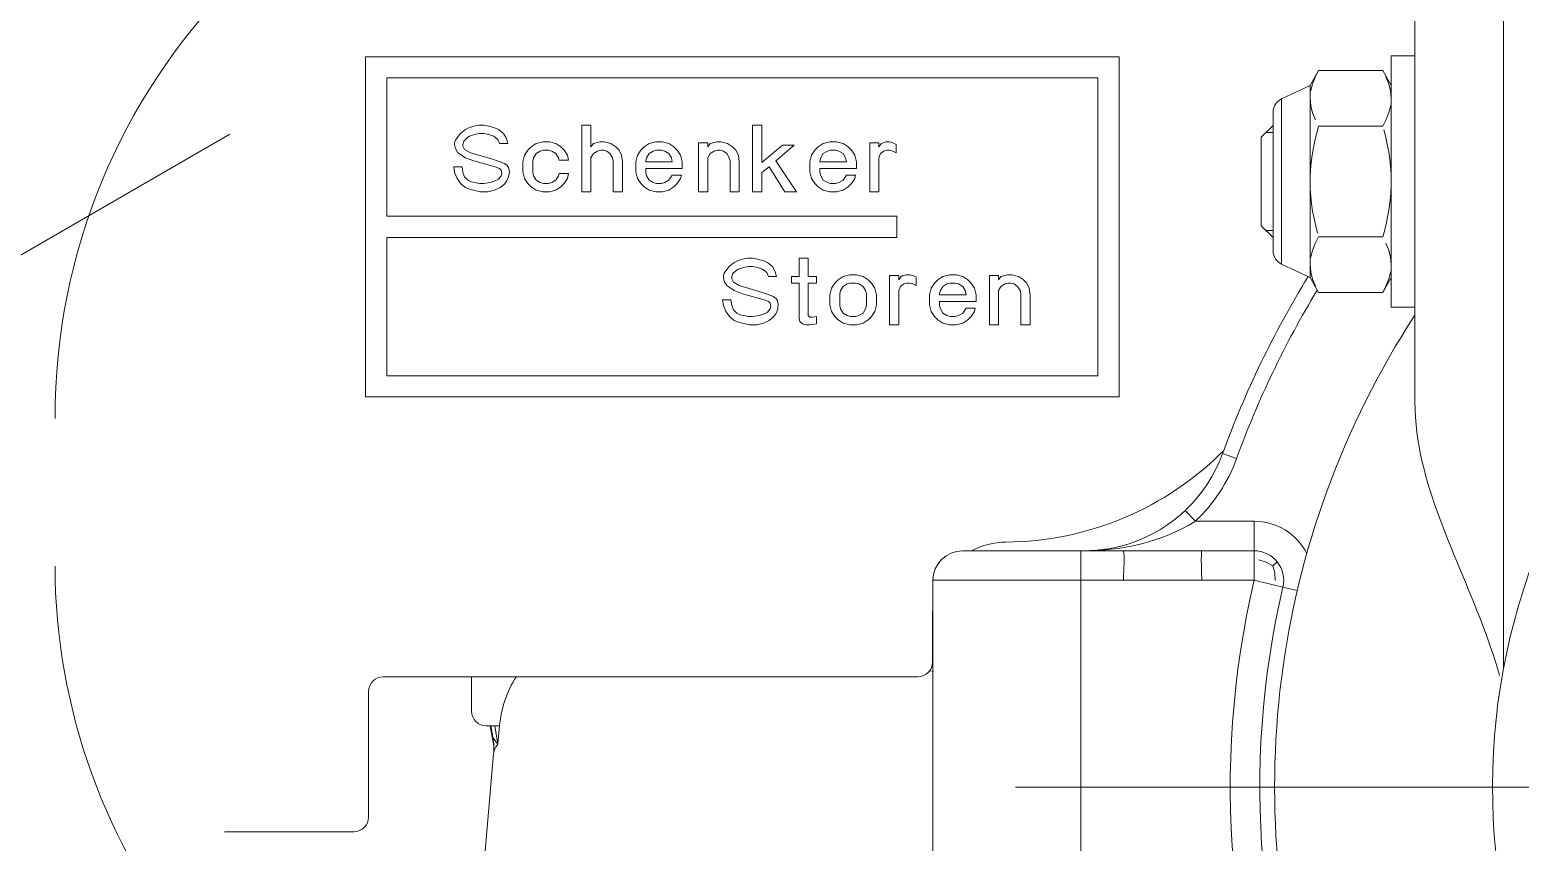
# Model space of a CAD drawing. Header units: metres. Extents: x -0.64 to 0.89, y -0.01 to 0.61.
# Drawn here: x 0.274599 to 0.276616, y 0.572349 to 0.573449 of the extents above; entities that cross this region are included whole.
import ezdxf
from ezdxf.xclip import XClip

# ---------------------------------------------------------------- set-up
doc = ezdxf.new("R2010")
doc.units = ezdxf.units.M
doc.header["$MEASUREMENT"] = 0
doc.header["$XCLIPFRAME"] = 0
doc.linetypes.add('DASHDOT', pattern=[1, 0.5, -0.25, 0, -0.25])
doc.layers.add('011_Stift 1.Grau', color=7, linetype='Continuous')
doc.layers.add('250 Abbildungen _ Grafiken', color=7, linetype='Continuous')
doc.linetypes.add('Freihand Umgebung', pattern='A,0,[3,51.6.4.1 Schutzraum1.Shx,S=0.0001587301587301587,R=0,X=0,Y=8.250664766441503e-06],-0.02,0', length=0.02)

# ---------------------------------------------------------------- blocks, each defined once
blk = doc.blocks.new('Zeichnung_4_3', base_point=(-3.231419911170223, 0.5250452324629931))
at = {"layer": '011_Stift 1.Grau', "color": 7, "linetype": 'Freihand Umgebung', "lineweight": 13, "ltscale": 1000}
blk.add_line((0.2748694755389181, 0.5733072047927248), (0.2488887127984789, 0.5583072060648411), dxfattribs=at)
at = {"layer": '250 Abbildungen _ Grafiken', "color": 7, "linetype": 'Continuous', "lineweight": 13, "ltscale": 1000}
for p, q in [((0.2764738880943492, 0.5737433416000217), (0.2764738880943492, 0.573339433514378)), ((0.2765938875229704, 0.5737433416000217), (0.2765938875229704, 0.5725846381712335)), ((0.2750532245311339, 0.5729515940856156), (0.2750532245311339, 0.5734123132382194)), ((0.2750532245311339, 0.5734123132382194), (0.2760733132080692, 0.5734123132382194)), ((0.2760733132080692, 0.5734123132382194), (0.2760733132080692, 0.5729515940856156)), ((0.2764418889553052, 0.5734133421084311), (0.2764738880943492, 0.5734133421084311)), ((0.2764418889553052, 0.5734133421084311), (0.2764418889553052, 0.5730733408929847)), ((0.276331889124775, 0.5733733415903024), (0.2763435000526604, 0.573393453452024)), ((0.2764302780274199, 0.573393453452024), (0.2763435000526604, 0.573393453452024)), ((0.2764418889553052, 0.5733733415903024), (0.2764302780274199, 0.573393453452024)), ((0.275082024394003, 0.5733835133753503), (0.275082024394003, 0.5731963142667014)), ((0.2760445133452001, 0.5733835133753503), (0.275082024394003, 0.5733835133753503)), ((0.2760445133452001, 0.5729803939484845), (0.2760445133452001, 0.5733835133753503)), ((0.276293429786199, 0.5733553937572493), (0.276331889124775, 0.5733733415903024)), ((0.276331889124775, 0.5733733415903024), (0.276331889124775, 0.5733559251984743)), ((0.276293429786199, 0.5733553937572493), (0.276293429786199, 0.5732970627683854)), ((0.276331889124775, 0.5733559251984743), (0.276331889124775, 0.5733056678647018)), ((0.2762818890085554, 0.5733372716114744), (0.2762818890085554, 0.573288374767238)), ((0.2764738880943492, 0.5733395525572124), (0.2764738880943492, 0.5731471304442034)), ((0.2751770819001895, 0.5733025887425867), (0.2751815818581038, 0.5733082137786245)), ((0.2751815818581038, 0.5733082137786245), (0.2751883316176862, 0.5733138388146624)), ((0.2751883316176862, 0.5733138388146624), (0.2751928319301795, 0.5733160886163302)), ((0.2751928319301795, 0.5733160886163302), (0.2751995816897619, 0.5733183387725769)), ((0.275200706767885, 0.5733070887005012), (0.2751939566537245, 0.5733048388988332)), ((0.2751995816897619, 0.5733183387725769), (0.2752063318039228, 0.5733194638507002)), ((0.275207456882046, 0.5733082137786245), (0.275200706767885, 0.5733070887005012)), ((0.2752063318039228, 0.5733194638507002), (0.2752130819180842, 0.5733194638507002)), ((0.2752130819180842, 0.5733082137786245), (0.275207456882046, 0.5733082137786245)), ((0.2752130819180842, 0.5733194638507002), (0.2752198316776666, 0.5733183387725769)), ((0.2752198316776666, 0.5733070887005012), (0.2752130819180842, 0.5733082137786245)), ((0.2752198316776666, 0.5733183387725769), (0.2752277068699511, 0.5733160886163303)), ((0.2752265817918276, 0.5733048388988332), (0.2752198316776666, 0.5733070887005012)), ((0.2752277068699511, 0.5733160886163303), (0.275233331905989, 0.5733138388146624)), ((0.275233331905989, 0.5733138388146624), (0.2752400816655718, 0.5733082137786245)), ((0.2752400816655718, 0.5733082137786245), (0.2752434568999416, 0.5733025887425867)), ((0.2753458318181284, 0.5732294634445564), (0.2753458318181284, 0.5733194640789047)), ((0.2753458318181284, 0.5733194640789047), (0.275358205895613, 0.5733194640789047)), ((0.275358205895613, 0.5733194640789047), (0.275358205895613, 0.5732902135538768)), ((0.2755770810270411, 0.5732294634445564), (0.2755770810270411, 0.5733194640789047)), ((0.2755770810270411, 0.5733194640789047), (0.2755894572302906, 0.5733194640789047)), ((0.2755894572302906, 0.5733194640789047), (0.2755894572302906, 0.5732688389878043)), ((0.276265888376151, 0.5733033422779009), (0.2762818890085554, 0.5733193429103054)), ((0.2762723601682411, 0.5733098136375888), (0.2762819405293548, 0.5733098118646954)), ((0.2764302780274199, 0.5733183969449247), (0.2763435000526604, 0.5733183969449247)), ((0.2751737066658193, 0.5732958386284255), (0.2751748317439429, 0.5732992138627954)), ((0.2751737066658193, 0.5732935888267575), (0.2751737066658193, 0.5732958386284255)), ((0.2751748317439429, 0.5732879637907197), (0.2751737066658193, 0.5732935888267575)), ((0.2751748317439429, 0.5732992138627954), (0.2751770819001895, 0.5733025887425867)), ((0.2751782067526813, 0.5732823397206861), (0.2751748317439429, 0.5732879637907197)), ((0.2751860818160186, 0.573298088784672), (0.275184956737895, 0.5732935888267575)), ((0.275184956737895, 0.5732935888267575), (0.275184956737895, 0.573291338670511)), ((0.275184956737895, 0.573291338670511), (0.2751872068941417, 0.5732868387125963)), ((0.2751905817739329, 0.5733025887425867), (0.2751860818160186, 0.573298088784672)), ((0.2751872068941417, 0.5732868387125963), (0.2751950817318476, 0.5732823387546818)), ((0.2751939566537245, 0.5733048388988332), (0.2751905817739329, 0.5733025887425867)), ((0.2752322068278659, 0.57330033858634), (0.2752265817918276, 0.5733048388988332)), ((0.2752344566177077, 0.5732947137981707), (0.2752322068278659, 0.57330033858634)), ((0.2752457067016092, 0.5732947139048808), (0.2752344566177077, 0.5732947137981707)), ((0.2752434568999416, 0.5733025887425867), (0.2752457067016092, 0.5732947139048808)), ((0.2752727068036749, 0.5732857136344731), (0.2752772067615901, 0.5732902135923876)), ((0.2752772067615901, 0.5732902135923876), (0.275283956875751, 0.5732947139048808)), ((0.275283956875751, 0.5732947139048808), (0.2752929567915801, 0.5732969637065488)), ((0.2752929567915801, 0.5732969637065488), (0.2753019567074091, 0.5732969637065488)), ((0.2753019567074091, 0.5732969637065488), (0.2753109566232381, 0.5732947139048808)), ((0.2753109566232381, 0.5732947139048808), (0.2753177067373995, 0.5732902135923876)), ((0.2753177067373995, 0.5732902135923876), (0.2753222066953138, 0.5732857136344731)), ((0.275358205895613, 0.5732902135538768), (0.2753615819475788, 0.573294713904881)), ((0.2753615819475788, 0.573294713904881), (0.2753705818634078, 0.5732969637065488)), ((0.2753705818634078, 0.5732969637065488), (0.2753762068994461, 0.5732969637065488)), ((0.2753762068994461, 0.5732969637065488), (0.2753852068152747, 0.573294713904881)), ((0.2753852068152747, 0.573294713904881), (0.2753919569294361, 0.5732902135923877)), ((0.2753919569294361, 0.5732902135923877), (0.2753964568873504, 0.5732857136344731)), ((0.2754257067910846, 0.5732857136344731), (0.2754302067489993, 0.5732902135923877)), ((0.2754302067489993, 0.5732902135923877), (0.2754369568631603, 0.573294713904881)), ((0.2754369568631603, 0.573294713904881), (0.2754459567789893, 0.5732969637065488)), ((0.2754459567789893, 0.5732969637065488), (0.2754549566948183, 0.5732969637065488)), ((0.2754549566948183, 0.5732969637065488), (0.2754639566106478, 0.573294713904881)), ((0.2754639566106478, 0.573294713904881), (0.2754707067248088, 0.5732902135923877)), ((0.2754707067248088, 0.5732902135923877), (0.2754752066827235, 0.5732857136344732)), ((0.2755039568402362, 0.5732294634445564), (0.2755039568402362, 0.5732958383278028)), ((0.2755039568402362, 0.5732958383278028), (0.2755163309177208, 0.5732958383278028)), ((0.2755163309177208, 0.5732958383278028), (0.2755163317807301, 0.5732902139469664)), ((0.2755163317807301, 0.5732902139469664), (0.2755197066605213, 0.573294713904881)), ((0.2755197066605213, 0.573294713904881), (0.2755287069309293, 0.5732969637065489)), ((0.2755287069309293, 0.5732969637065489), (0.2755343316123886, 0.5732969637065489)), ((0.2755343316123886, 0.5732969637065489), (0.2755433318827958, 0.573294713904881)), ((0.2755433318827958, 0.573294713904881), (0.2755500816423786, 0.5732902139469664)), ((0.2755500816423786, 0.5732902139469664), (0.2755545816002929, 0.5732857136344732)), ((0.2755894572302906, 0.5732688389878043), (0.2756175810999214, 0.5732924647389062)), ((0.2756333308920676, 0.5732924647389062), (0.2756085827370985, 0.5732710880470688)), ((0.2756175810999214, 0.5732924647389062), (0.2756333308920676, 0.5732924647389062)), ((0.2756614569304334, 0.5732857136344732), (0.2756659568883482, 0.5732902139469664)), ((0.2756659568883482, 0.5732902139469664), (0.2756727066479305, 0.5732947139048811)), ((0.2756727066479305, 0.5732947139048811), (0.2756817069183382, 0.5732969637065489)), ((0.2756817069183382, 0.5732969637065489), (0.2756907068341672, 0.5732969637065489)), ((0.2756907068341672, 0.5732969637065489), (0.2756997067499962, 0.5732947139048811)), ((0.2756997067499962, 0.5732947139048811), (0.2757064568641581, 0.5732902139469664)), ((0.2757064568641581, 0.5732902139469664), (0.2757109568220724, 0.5732857136344732)), ((0.2757357077296654, 0.5732294634445564), (0.2757357077296654, 0.5732958383278028)), ((0.2757357077296654, 0.5732958383278028), (0.2757480818071499, 0.5732958383278028)), ((0.2757480818071499, 0.5732958383278028), (0.2757480819180902, 0.5732902139469666)), ((0.2757480819180902, 0.5732902139469666), (0.2757514567978818, 0.5732947139048811)), ((0.2757514567978818, 0.5732947139048811), (0.2757537069541285, 0.5732958386284257)), ((0.2757537069541285, 0.5732958386284257), (0.2757582069120428, 0.573296963706549)), ((0.2757582069120428, 0.573296963706549), (0.2757627068699575, 0.573296963706549)), ((0.2757627068699575, 0.573296963706549), (0.2757672068278718, 0.5732958386284257)), ((0.2757672068278718, 0.5732958386284257), (0.275771706785787, 0.5732935888267577)), ((0.275771706785787, 0.5732935888267577), (0.2757717075582517, 0.5732823397206861)), ((0.276265888376151, 0.5733033422779009), (0.276265888376151, 0.5731906873670103)), ((0.2762818890085554, 0.573288374767238), (0.2762818890085554, 0.5731494135157063)), ((0.276293429786199, 0.5732970627683854), (0.276293429786199, 0.5731312892441665)), ((0.276331889124775, 0.5733056678647018), (0.276331889124775, 0.5732433425635903)), ((0.2751883317709014, 0.5732755882913627), (0.2751782067526813, 0.5732823397206861)), ((0.2751995813187537, 0.5732710880470688), (0.2751883317709014, 0.5732755882913627)), ((0.2751950817318476, 0.5732823387546818), (0.2752220825402232, 0.5732744637617305)), ((0.2752288319480742, 0.5732632138449003), (0.2751995813187537, 0.5732710880470688)), ((0.2752220825402232, 0.5732744637617305), (0.27523558114734, 0.5732699635174366)), ((0.27523558114734, 0.5732699635174366), (0.2752412067436949, 0.5732677138028149)), ((0.2752412067436949, 0.5732677138028149), (0.2752445816234861, 0.5732654636465683)), ((0.2752659562020002, 0.5732699635174366), (0.2752682068457606, 0.5732789638748906)), ((0.2752659566895144, 0.5732564637307392), (0.2752659562020002, 0.5732699635174366)), ((0.2752682068457606, 0.5732789638748906), (0.2752727068036749, 0.5732857136344731)), ((0.2752805816413808, 0.5732755886405206), (0.2752794569178367, 0.5732710886826061)), ((0.2752794569178367, 0.5732710886826061), (0.2752794569348819, 0.5732553382549227)), ((0.275283956875751, 0.5732812136765585), (0.2752805816413808, 0.5732755886405206)), ((0.2752895819117889, 0.5732845889109285), (0.275283956875751, 0.5732812136765585)), ((0.2752940818697032, 0.5732857136344731), (0.2752895819117889, 0.5732845889109285)), ((0.275300831629286, 0.5732857136344731), (0.2752940818697032, 0.5732857136344731)), ((0.2753053319417789, 0.5732845889109285), (0.275300831629286, 0.5732857136344731)), ((0.2753109566232381, 0.5732812136765586), (0.2753053319417789, 0.5732845889109285)), ((0.2753143318576083, 0.5732755886405208), (0.2753109566232381, 0.5732812136765586)), ((0.2753154567634682, 0.573272214702466), (0.2753143318576083, 0.5732755886405208)), ((0.2753278317313517, 0.5732722137607295), (0.2753154567634682, 0.573272214702466)), ((0.2753222066953138, 0.5732857136344731), (0.275326706653229, 0.5732789638748906)), ((0.275326706653229, 0.5732789638748906), (0.2753278317313517, 0.5732722137607295)), ((0.275358206713209, 0.5732755886405208), (0.275358205895613, 0.5732294634445564)), ((0.2753615819475788, 0.5732812136765586), (0.275358206713209, 0.5732755886405208)), ((0.275367206629038, 0.5732845889109285), (0.2753615819475788, 0.5732812136765586)), ((0.2753717069415313, 0.5732857136344731), (0.275367206629038, 0.5732845889109285)), ((0.275375081821323, 0.5732857136344731), (0.2753717069415313, 0.5732857136344731)), ((0.2753795817792373, 0.5732845889109285), (0.275375081821323, 0.5732857136344731)), ((0.275384081737152, 0.5732812136765586), (0.2753795817792373, 0.5732845889109285)), ((0.2753874566169427, 0.5732755886405208), (0.275384081737152, 0.5732812136765586)), ((0.2753885809502732, 0.5732710880470688), (0.2753874566169427, 0.5732755886405208)), ((0.2753885809502732, 0.5732294634445564), (0.2753885809502732, 0.5732710880470688)), ((0.2753964568873504, 0.5732857136344731), (0.275399831767142, 0.5732789638748906)), ((0.275399831767142, 0.5732789638748906), (0.2754009568452656, 0.5732699636044829)), ((0.2754009568452656, 0.5732699636044829), (0.2754009571535226, 0.5732294634445564)), ((0.2754189560049334, 0.5732699635174366), (0.2754212068331703, 0.5732789638748907)), ((0.2754189566769236, 0.5732564637307392), (0.2754189560049334, 0.5732699635174366)), ((0.2754212068331703, 0.5732789638748907), (0.2754257067910846, 0.5732857136344731)), ((0.2754335816287905, 0.5732755886405208), (0.275432456905246, 0.5732710886826062)), ((0.275432456905246, 0.5732710886826062), (0.275432456905246, 0.5732699636044829)), ((0.275432456905246, 0.5732699636044829), (0.2754684565664014, 0.5732699635174366)), ((0.2754369568631603, 0.5732812136765586), (0.2754335816287905, 0.5732755886405208)), ((0.2754425818991986, 0.5732845889109286), (0.2754369568631603, 0.5732812136765586)), ((0.2754470818571129, 0.5732857136344731), (0.2754425818991986, 0.5732845889109286)), ((0.2754538316166952, 0.5732857136344731), (0.2754470818571129, 0.5732857136344731)), ((0.2754583319291886, 0.5732845889109286), (0.2754538316166952, 0.5732857136344731)), ((0.2754639566106478, 0.5732812136765586), (0.2754583319291886, 0.5732845889109286)), ((0.2754673318450176, 0.5732755886405208), (0.2754639566106478, 0.5732812136765586)), ((0.2754684565664014, 0.5732699635174366), (0.2754673318450176, 0.5732755886405208)), ((0.2754752066827235, 0.5732857136344732), (0.2754797066406378, 0.5732789638748907)), ((0.2754797066406378, 0.5732789638748907), (0.2754819567968845, 0.5732699636044829)), ((0.2754819567968845, 0.5732699636044829), (0.2754819567968845, 0.5732609636886539)), ((0.2755163317807301, 0.5732755886405208), (0.2755163309177208, 0.5732294634445564)), ((0.2755197066605213, 0.5732812136765586), (0.2755163317807301, 0.5732755886405208)), ((0.2755253316965591, 0.5732845889109286), (0.2755197066605213, 0.5732812136765586)), ((0.2755298316544734, 0.5732857136344732), (0.2755253316965591, 0.5732845889109286)), ((0.2755332068888436, 0.5732857136344732), (0.2755298316544734, 0.5732857136344732)), ((0.2755377068467579, 0.5732845889109286), (0.2755332068888436, 0.5732857136344732)), ((0.2755422068046727, 0.5732812136765586), (0.2755377068467579, 0.5732845889109286)), ((0.2755455816844634, 0.5732755886405208), (0.2755422068046727, 0.5732812136765586)), ((0.275546705972381, 0.5732710880470688), (0.2755455816844634, 0.5732755886405208)), ((0.275546705972381, 0.5732294634445564), (0.275546705972381, 0.5732710880470688)), ((0.2755545816002929, 0.5732857136344732), (0.2755579568346627, 0.5732789638748907)), ((0.2755579568346627, 0.5732789638748907), (0.2755590819127862, 0.573269963604483)), ((0.2755590819127862, 0.573269963604483), (0.2755590821756304, 0.5732294634445564)), ((0.2756085827370985, 0.5732710880470688), (0.2756367066067292, 0.5732294634445564)), ((0.2756547068162725, 0.5732564637307394), (0.2756547075839049, 0.5732699635174366)), ((0.2756547075839049, 0.5732699635174366), (0.2756569566179405, 0.5732789638748907)), ((0.2756569566179405, 0.5732789638748907), (0.2756614569304334, 0.5732857136344732)), ((0.2756693317681389, 0.5732755886405209), (0.2756682066900158, 0.5732710886826063)), ((0.2756682066900158, 0.5732710886826063), (0.2756682066900158, 0.573269963604483)), ((0.2756682066900158, 0.573269963604483), (0.275704206019608, 0.5732699635174366)), ((0.2756727066479305, 0.5732812136765587), (0.2756693317681389, 0.5732755886405209)), ((0.2756783316839684, 0.5732845889109286), (0.2756727066479305, 0.5732812136765587)), ((0.2756828316418831, 0.5732857136344732), (0.2756783316839684, 0.5732845889109286)), ((0.2756895817560441, 0.5732857136344732), (0.2756828316418831, 0.5732857136344732)), ((0.2756940817139588, 0.5732845889109286), (0.2756895817560441, 0.5732857136344732)), ((0.2756997067499962, 0.5732812136765587), (0.2756940817139588, 0.5732845889109286)), ((0.2757030816297878, 0.5732755886405209), (0.2756997067499962, 0.5732812136765587)), ((0.275704206019608, 0.5732699635174366), (0.2757030816297878, 0.5732755886405209)), ((0.2757109568220724, 0.5732857136344732), (0.2757154567799871, 0.5732789638748907)), ((0.2757154567799871, 0.5732789638748907), (0.2757177069362338, 0.573269963604483)), ((0.2757177069362338, 0.573269963604483), (0.2757177069362338, 0.573260963688654)), ((0.2757503317197587, 0.5732812136765587), (0.2757480819180902, 0.5732755886405209)), ((0.2757480819180902, 0.5732755886405209), (0.2757480818071499, 0.5732294634445564)), ((0.275754831677673, 0.5732845889109287), (0.2757503317197587, 0.5732812136765587)), ((0.2757593316355877, 0.5732857136344733), (0.275754831677673, 0.5732845889109287)), ((0.2757627068699575, 0.5732857136344733), (0.2757593316355877, 0.5732857136344733)), ((0.2757672068278718, 0.5732845889109287), (0.2757627068699575, 0.5732857136344733)), ((0.2757717075582517, 0.5732823397206861), (0.2757672068278718, 0.5732845889109287)), ((0.2751737066658193, 0.5732553386526159), (0.2751725819422743, 0.5732632138449003)), ((0.2751725819422743, 0.5732632138449003), (0.2751838315266075, 0.5732632142138783)), ((0.2751770819001895, 0.5732474638149101), (0.2751737066658193, 0.5732553386526159)), ((0.2751827069362269, 0.5732395886226256), (0.2751770819001895, 0.5732474638149101)), ((0.2751838315266075, 0.5732632142138783), (0.275184956737895, 0.5732553386526159)), ((0.275184956737895, 0.5732553386526159), (0.2751872068941417, 0.573249713616578)), ((0.2751872068941417, 0.573249713616578), (0.275191706852056, 0.5732452136586634)), ((0.2752344566295335, 0.5732609636886538), (0.2752288319480742, 0.5732632138449003)), ((0.2752288319480742, 0.5732440889351188), (0.275233331905989, 0.5732463387367868)), ((0.275233331905989, 0.5732463387367868), (0.2752367067857802, 0.5732508386947013)), ((0.2752367067857802, 0.5732587138869858), (0.2752344566295335, 0.5732609636886538)), ((0.2752378318639033, 0.5732542139290713), (0.2752367067857802, 0.5732587138869858)), ((0.2752367067857802, 0.5732508386947013), (0.2752378318639033, 0.5732542139290713)), ((0.2752445816234861, 0.5732654636465683), (0.2752468317797327, 0.5732620887667771)), ((0.2752468317797327, 0.5732497136165781), (0.2752445816234861, 0.5732440889351189)), ((0.2752468317797327, 0.5732620887667771), (0.2752479568578559, 0.5732564637307392)), ((0.2752479568578559, 0.5732564637307392), (0.2752468317797327, 0.5732497136165781)), ((0.2752682068457606, 0.5732474638149101), (0.2752659566895144, 0.5732564637307392)), ((0.2752727068036749, 0.5732407137007489), (0.2752682068457606, 0.5732474638149101)), ((0.2752794569348819, 0.5732553382549227), (0.2752805816413808, 0.5732508386947014)), ((0.2752805816413808, 0.5732508386947014), (0.275283956875751, 0.5732452136586635)), ((0.2753109566232381, 0.5732452136586635), (0.2753143318576083, 0.5732508386947014)), ((0.2753143318576083, 0.5732508386947014), (0.2753154569357315, 0.5732542139290713)), ((0.2753154569357315, 0.5732542139290713), (0.2753278308409528, 0.5732542137252904)), ((0.275326706653229, 0.5732474638149101), (0.2753222066953138, 0.5732407137007489)), ((0.2753278308409528, 0.5732542137252904), (0.275326706653229, 0.5732474638149101)), ((0.2754212068331703, 0.5732474638149102), (0.2754189566769236, 0.5732564637307392)), ((0.2754257067910846, 0.573240713700749), (0.2754212068331703, 0.5732474638149102)), ((0.2754819567968845, 0.5732609636886539), (0.2754324567378151, 0.5732609630288488)), ((0.2754324567378151, 0.5732609630288488), (0.275432456905246, 0.573255338652616)), ((0.275432456905246, 0.573255338652616), (0.2754335816287905, 0.5732508386947014)), ((0.2754335816287905, 0.5732508386947014), (0.2754369568631603, 0.5732452136586635)), ((0.2754639566106478, 0.5732452136586635), (0.2754684569231411, 0.5732519637728247)), ((0.2754684569231411, 0.5732519637728247), (0.2754808327696509, 0.5732519646660259)), ((0.2754797066406378, 0.5732474638149102), (0.2754752066827235, 0.573240713700749)), ((0.2754808327696509, 0.5732519646660259), (0.2754797066406378, 0.5732474638149102)), ((0.2755995822485107, 0.5732632142138783), (0.2755894572302906, 0.5732553382549227)), ((0.2755894572302906, 0.5732553382549227), (0.2755894572302906, 0.5732294634445564)), ((0.275620956814583, 0.5732294634445564), (0.2755995822485107, 0.5732632142138783)), ((0.2756569566179405, 0.5732474638149103), (0.2756547068162725, 0.5732564637307394)), ((0.2756614569304334, 0.5732407137007491), (0.2756569566179405, 0.5732474638149103)), ((0.2757177069362338, 0.573260963688654), (0.2756682061910217, 0.5732609630288488)), ((0.2756682061910217, 0.5732609630288488), (0.2756682066900158, 0.5732553386526161)), ((0.2756682066900158, 0.5732553386526161), (0.2756693317681389, 0.5732508386947015)), ((0.2756693317681389, 0.5732508386947015), (0.2756727066479305, 0.5732452136586637)), ((0.2756997067499962, 0.5732452136586637), (0.2757042067079114, 0.5732519637728248)), ((0.2757042067079114, 0.5732519637728248), (0.2757165822228575, 0.5732519646660259)), ((0.2757154567799871, 0.5732474638149103), (0.2757109568220724, 0.5732407137007491)), ((0.2757165822228575, 0.5732519646660259), (0.2757154567799871, 0.5732474638149103)), ((0.2751883316176862, 0.5732350886647111), (0.2751827069362269, 0.5732395886226256)), ((0.2751939566537245, 0.5732328388630431), (0.2751883316176862, 0.5732350886647111)), ((0.275191706852056, 0.5732452136586634), (0.2751962068099703, 0.5732429638569955)), ((0.2752029569241317, 0.5732305887067964), (0.2751939566537245, 0.5732328388630431)), ((0.2751962068099703, 0.5732429638569955), (0.275200706767885, 0.5732418387788722)), ((0.275200706767885, 0.5732418387788722), (0.275207456882046, 0.5732407137007489)), ((0.2752085818073415, 0.5732294634445564), (0.2752029569241317, 0.5732305887067964)), ((0.275207456882046, 0.5732407137007489), (0.2752130819180842, 0.5732407137007489)), ((0.2752187069541221, 0.5732294636286732), (0.2752085818073415, 0.5732294634445564)), ((0.2752130819180842, 0.5732407137007489), (0.2752220818339133, 0.5732418387788722)), ((0.2752277068699511, 0.5732317137849199), (0.2752187069541221, 0.5732294636286732)), ((0.2752220818339133, 0.5732418387788722), (0.2752288319480742, 0.5732440889351188)), ((0.2752355817076566, 0.5732350886647111), (0.2752277068699511, 0.5732317137849199)), ((0.2752412067436949, 0.5732395886226257), (0.2752355817076566, 0.5732350886647111)), ((0.2752445816234861, 0.5732440889351189), (0.2752412067436949, 0.5732395886226257)), ((0.2752772067615901, 0.5732362137428344), (0.2752727068036749, 0.5732407137007489)), ((0.275283956875751, 0.5732317137849199), (0.2752772067615901, 0.5732362137428344)), ((0.275283956875751, 0.5732452136586635), (0.2752895819117889, 0.5732418387788722)), ((0.2752929567915801, 0.5732294636286732), (0.275283956875751, 0.5732317137849199)), ((0.2752895819117889, 0.5732418387788722), (0.2752940818697032, 0.5732407137007489)), ((0.2753019567074091, 0.5732294636286732), (0.2752929567915801, 0.5732294636286732)), ((0.2752940818697032, 0.5732407137007489), (0.275300831629286, 0.5732407137007489)), ((0.275300831629286, 0.5732407137007489), (0.2753053319417789, 0.5732418387788722)), ((0.2753109566232381, 0.5732317137849199), (0.2753019567074091, 0.5732294636286732)), ((0.2753053319417789, 0.5732418387788722), (0.2753109566232381, 0.5732452136586635)), ((0.2753177067373995, 0.5732362137428344), (0.2753109566232381, 0.5732317137849199)), ((0.2753222066953138, 0.5732407137007489), (0.2753177067373995, 0.5732362137428344)), ((0.275358205895613, 0.5732294634445564), (0.2753458318181284, 0.5732294634445564)), ((0.2754009571535226, 0.5732294634445564), (0.2753885809502732, 0.5732294634445564)), ((0.2754302067489993, 0.5732362137428345), (0.2754257067910846, 0.573240713700749)), ((0.2754369568631603, 0.5732317137849199), (0.2754302067489993, 0.5732362137428345)), ((0.2754369568631603, 0.5732452136586635), (0.2754425818991986, 0.5732418387788724)), ((0.2754459567789893, 0.5732294636286733), (0.2754369568631603, 0.5732317137849199)), ((0.2754425818991986, 0.5732418387788724), (0.2754470818571129, 0.573240713700749)), ((0.2754549566948183, 0.5732294636286733), (0.2754459567789893, 0.5732294636286733)), ((0.2754470818571129, 0.573240713700749), (0.2754538316166952, 0.573240713700749)), ((0.2754538316166952, 0.573240713700749), (0.2754583319291886, 0.5732418387788724)), ((0.2754639566106478, 0.5732317137849199), (0.2754549566948183, 0.5732294636286733)), ((0.2754583319291886, 0.5732418387788724), (0.2754639566106478, 0.5732452136586635)), ((0.2754707067248088, 0.5732362137428345), (0.2754639566106478, 0.5732317137849199)), ((0.2754752066827235, 0.573240713700749), (0.2754707067248088, 0.5732362137428345)), ((0.2755163309177208, 0.5732294634445564), (0.2755039568402362, 0.5732294634445564)), ((0.2755590821756304, 0.5732294634445564), (0.275546705972381, 0.5732294634445564)), ((0.2755894572302906, 0.5732294634445564), (0.2755770810270411, 0.5732294634445564)), ((0.2756367066067292, 0.5732294634445564), (0.275620956814583, 0.5732294634445564)), ((0.2756659568883482, 0.5732362137428346), (0.2756614569304334, 0.5732407137007491)), ((0.2756727066479305, 0.57323171378492), (0.2756659568883482, 0.5732362137428346)), ((0.2756727066479305, 0.5732452136586637), (0.2756783316839684, 0.5732418387788725)), ((0.2756817069183382, 0.5732294636286734), (0.2756727066479305, 0.57323171378492)), ((0.2756783316839684, 0.5732418387788725), (0.2756828316418831, 0.5732407137007491)), ((0.2756907068341672, 0.5732294636286734), (0.2756817069183382, 0.5732294636286734)), ((0.2756828316418831, 0.5732407137007491), (0.2756895817560441, 0.5732407137007491)), ((0.2756895817560441, 0.5732407137007491), (0.2756940817139588, 0.5732418387788725)), ((0.2756997067499962, 0.57323171378492), (0.2756907068341672, 0.5732294636286734)), ((0.2756940817139588, 0.5732418387788725), (0.2756997067499962, 0.5732452136586637)), ((0.2757064568641581, 0.5732362137428346), (0.2756997067499962, 0.57323171378492)), ((0.2757109568220724, 0.5732407137007491), (0.2757064568641581, 0.5732362137428346)), ((0.2757480818071499, 0.5732294634445564), (0.2757357077296654, 0.5732294634445564)), ((0.276331889124775, 0.5732433425635903), (0.276331889124775, 0.5731307578029414)), ((0.275082024394003, 0.5731963142667014), (0.2757725982537449, 0.5731963142667014)), ((0.2757725982537449, 0.5731963142667014), (0.2757725982537449, 0.5731675930571336)), ((0.2762658883983367, 0.5731906869052055), (0.2762658883983367, 0.5731833418080342)), ((0.2757725982537449, 0.5731675930571336), (0.275082024394003, 0.5731675930571336)), ((0.275082024394003, 0.5731675930571336), (0.275082024394003, 0.5729803939484845)), ((0.276265888376151, 0.5731833428492797), (0.2762818890085554, 0.5731673422168753)), ((0.2762818884062903, 0.5731768718110232), (0.2762723601682411, 0.5731768700381299)), ((0.2762816306275959, 0.5731768718110232), (0.2762818884062903, 0.5731768718110232)), ((0.2764302780274199, 0.5731682860564911), (0.2763435000526604, 0.5731682860564911)), ((0.2764738880943492, 0.5731472494870378), (0.2764738880943492, 0.5729445896902691)), ((0.2755410817265496, 0.5731225886531115), (0.2755455816844643, 0.5731282136891493)), ((0.2755455816844643, 0.5731282136891493), (0.2755523317986253, 0.5731338387251872)), ((0.2755523317986253, 0.5731338387251872), (0.27555683175654, 0.5731360888814339)), ((0.2755579568346631, 0.5731248388093582), (0.2755545816002933, 0.5731225886531115)), ((0.27555683175654, 0.5731360888814339), (0.275563581870701, 0.5731383386831017)), ((0.2755647069488241, 0.573127088611026), (0.2755579568346631, 0.5731248388093582)), ((0.275563581870701, 0.5731383386831017), (0.2755703316302833, 0.573139463761225)), ((0.2755714567084069, 0.5731282136891493), (0.2755647069488241, 0.573127088611026)), ((0.2755703316302833, 0.573139463761225), (0.2755770817444443, 0.573139463761225)), ((0.2755770817444443, 0.5731282136891493), (0.2755714567084069, 0.5731282136891493)), ((0.2755770817444443, 0.573139463761225), (0.2755838318586057, 0.5731383386831017)), ((0.2755838318586057, 0.573127088611026), (0.2755770817444443, 0.5731282136891493)), ((0.2755838318586057, 0.5731383386831017), (0.2755917066963116, 0.5731360888814339)), ((0.2755905816181881, 0.5731248388093582), (0.2755838318586057, 0.573127088611026)), ((0.2755962066542259, 0.5731203388514436), (0.2755905816181881, 0.5731248388093582)), ((0.2755917066963116, 0.5731360888814339), (0.275597331732349, 0.5731338387251872)), ((0.275597331732349, 0.5731338387251872), (0.2756040818465109, 0.5731282136891493)), ((0.2756040818465109, 0.5731282136891493), (0.2756074567263016, 0.5731225886531115)), ((0.2756400823213909, 0.5731147146552389), (0.2756400823213909, 0.5731394628102081)), ((0.2756400823213909, 0.5731394628102081), (0.2756524563988755, 0.5731394628102081)), ((0.2756524563988755, 0.5731394628102081), (0.2756524563988755, 0.5731147146552389)), ((0.276293429786199, 0.5731312892441665), (0.276331889124775, 0.5731133414111134)), ((0.276331889124775, 0.5731307578029414), (0.276331889124775, 0.5731133414111134)), ((0.2755377068467584, 0.573115838893529), (0.2755388319248819, 0.5731192137733202)), ((0.2755377068467584, 0.5731135887372824), (0.2755377068467584, 0.573115838893529)), ((0.2755388319248819, 0.5731079637012445), (0.2755377068467584, 0.5731135887372824)), ((0.2755388319248819, 0.5731192137733202), (0.2755410817265496, 0.5731225886531115)), ((0.2755422078538519, 0.5731023384519895), (0.2755388319248819, 0.5731079637012445)), ((0.2755500816423786, 0.573118088695197), (0.2755489569188341, 0.5731135887372824)), ((0.2755489569188341, 0.5731135887372824), (0.2755489569188341, 0.5731113389356145)), ((0.2755489569188341, 0.5731113389356145), (0.2755512067205017, 0.5731068386231213)), ((0.2755545816002933, 0.5731225886531115), (0.2755500816423786, 0.573118088695197)), ((0.2755512067205017, 0.5731068386231213), (0.2755590819127867, 0.5731023386652067)), ((0.2755984577188784, 0.5731147146552389), (0.2755962066542259, 0.5731203388514436)), ((0.2756097068825483, 0.5731147138154058), (0.2755984577188784, 0.5731147146552389)), ((0.2756074567263016, 0.5731225886531115), (0.2756097068825483, 0.5731147138154058)), ((0.275629956870453, 0.5731147138154058), (0.2756400823213909, 0.5731147146552389)), ((0.275629956870453, 0.5731057138995767), (0.275629956870453, 0.5731147138154058)), ((0.2756400823213909, 0.5731057141666511), (0.2756299573031709, 0.5731057141666511)), ((0.2756400818644056, 0.5730584638096059), (0.2756400823213909, 0.5731057141666511)), ((0.2756524563988755, 0.5731147146552389), (0.2756637059467278, 0.5731147146552389)), ((0.2756637067321015, 0.5731057138995767), (0.2756524563988755, 0.5731057141666511)), ((0.2756524563988755, 0.5731057141666511), (0.2756524563988755, 0.5730618383791093)), ((0.2756637059467278, 0.5731147146552389), (0.2756637067321015, 0.5731057138995767)), ((0.2756839567200062, 0.5730989637854155), (0.275688456677921, 0.5731057138995767)), ((0.275688456677921, 0.5731057138995767), (0.2756929566358353, 0.5731102138574912)), ((0.2756929566358353, 0.5731102138574912), (0.2756997067499962, 0.5731147138154058)), ((0.2756997067499962, 0.5731147138154058), (0.2757087066658257, 0.5731169636170738)), ((0.2757053317860345, 0.5731045888214533), (0.2756997067499962, 0.5731012139416621)), ((0.2757098317439488, 0.5731057138995767), (0.2757053317860345, 0.5731045888214533)), ((0.2757087066658257, 0.5731169636170738), (0.2757177069362338, 0.5731169636170738)), ((0.2757165818581102, 0.5731057138995767), (0.2757098317439488, 0.5731057138995767)), ((0.2757210818160245, 0.5731045888214534), (0.2757165818581102, 0.5731057138995767)), ((0.2757177069362338, 0.5731169636170738), (0.2757267068520628, 0.5731147138154058)), ((0.2757267068520628, 0.5731012139416621), (0.2757210818160245, 0.5731045888214534)), ((0.2757267068520628, 0.5731147138154058), (0.2757334566116452, 0.5731102138574913)), ((0.2757334566116452, 0.5731102138574913), (0.2757379569241385, 0.5731057138995768)), ((0.2757379569241385, 0.5731057138995768), (0.2757424568820528, 0.5730989637854156)), ((0.2757627070696639, 0.5730494643016246), (0.2757627070696639, 0.5731158391848712)), ((0.2757627070696639, 0.5731158391848712), (0.2757750811471484, 0.5731158391848712)), ((0.2757750811471484, 0.5731158391848712), (0.2757750816655777, 0.5731102138574913)), ((0.2757750816655777, 0.5731102138574913), (0.275778456899948, 0.5731147138154058)), ((0.2757818317797391, 0.5731045888214534), (0.2757773318218244, 0.5731012139416621)), ((0.275778456899948, 0.5731147138154058), (0.275780706701616, 0.5731158388935291)), ((0.275780706701616, 0.5731158388935291), (0.2757852066595303, 0.5731169636170738)), ((0.2757863317376534, 0.5731057138995768), (0.2757818317797391, 0.5731045888214534)), ((0.2757852066595303, 0.5731169636170738), (0.2757897066174451, 0.5731169636170738)), ((0.2757897066174451, 0.5731057138995768), (0.2757863317376534, 0.5731057138995768)), ((0.2757897066174451, 0.5731169636170738), (0.2757942069299384, 0.5731158388935291)), ((0.2757942069299384, 0.5731045888214534), (0.2757897066174451, 0.5731057138995768)), ((0.2757942069299384, 0.5731158388935291), (0.2757987068878527, 0.5731135887372825)), ((0.2757987068982503, 0.5731023384519895), (0.2757942069299384, 0.5731045888214534)), ((0.2757987068878527, 0.5731135887372825), (0.2757987068982503, 0.5731023384519895)), ((0.2758189568757574, 0.5730989637854156), (0.2758234568336717, 0.5731057138995768)), ((0.2758234568336717, 0.5731057138995768), (0.2758279567915864, 0.5731102138574913)), ((0.2758279567915864, 0.5731102138574913), (0.2758347069057474, 0.5731147138154058)), ((0.2758347069057474, 0.5731147138154058), (0.2758437068215769, 0.5731169636170738)), ((0.2758403319417857, 0.5731045888214534), (0.2758347069057474, 0.5731012139416622)), ((0.2758448318997, 0.5731057138995768), (0.2758403319417857, 0.5731045888214534)), ((0.2758437068215769, 0.5731169636170738), (0.2758527067374059, 0.5731169636170738)), ((0.2758515816592824, 0.5731057138995768), (0.2758448318997, 0.5731057138995768)), ((0.2758560816171975, 0.5731045888214534), (0.2758515816592824, 0.5731057138995768)), ((0.2758527067374059, 0.5731169636170738), (0.275861706653235, 0.5731147138154058)), ((0.275861706653235, 0.5731012139416622), (0.2758560816171975, 0.5731045888214534)), ((0.275861706653235, 0.5731147138154058), (0.2758684567673964, 0.5731102138574913)), ((0.2758684567673964, 0.5731102138574913), (0.2758729567253106, 0.5731057138995768)), ((0.2758729567253106, 0.5731057138995768), (0.2758774566832254, 0.5730989637854156)), ((0.2758977058954215, 0.5730494643016246), (0.2758977058954215, 0.5731158391848712)), ((0.2758977058954215, 0.5731158391848712), (0.2759100820986709, 0.5731158391848712)), ((0.2759100820986709, 0.5731158391848712), (0.2759100818213289, 0.5731102138574913)), ((0.2759100818213289, 0.5731102138574913), (0.2759134567011206, 0.5731147138154059)), ((0.2759134567011206, 0.5731147138154059), (0.2759224566169496, 0.5731169636170739)), ((0.275919081737158, 0.5731045888214534), (0.2759134567011206, 0.5731012139416622)), ((0.2759235816950731, 0.5731057138995768), (0.275919081737158, 0.5731045888214534)), ((0.2759224566169496, 0.5731169636170739), (0.275928081652987, 0.5731169636170739)), ((0.2759269569294429, 0.5731057138995768), (0.2759235816950731, 0.5731057138995768)), ((0.2759314568873572, 0.5731045888214534), (0.2759269569294429, 0.5731057138995768)), ((0.275928081652987, 0.5731169636170739), (0.2759370819233955, 0.5731147138154059)), ((0.2759359568452719, 0.5731012139416622), (0.2759314568873572, 0.5731045888214534)), ((0.2759370819233955, 0.5731147138154059), (0.2759438316829779, 0.5731102138574913)), ((0.2759438316829779, 0.5731102138574913), (0.2759483316408922, 0.5731057138995768)), ((0.2759483316408922, 0.5731057138995768), (0.2759517068752619, 0.5730989637854156)), ((0.276331889124775, 0.5731133414111134), (0.2763435000526604, 0.5730932295493918)), ((0.2764418889553052, 0.5731133414111134), (0.2764302780274199, 0.5730932295493918)), ((0.2755523307463071, 0.5730955891484311), (0.2755422078538519, 0.5731023384519895)), ((0.2755635824199243, 0.5730910889041372), (0.2755523307463071, 0.5730955891484311)), ((0.2755590819127867, 0.5731023386652067), (0.2755860815156289, 0.5730944646187988)), ((0.275592805890192, 0.5730831187283414), (0.2755635824199243, 0.5730910889041372)), ((0.2755860815156289, 0.5730944646187988), (0.2755995822485107, 0.5730899643745049)), ((0.2755995822485107, 0.5730899643745049), (0.275605206924634, 0.5730877137133398)), ((0.275605206924634, 0.5730877137133398), (0.2756085818044252, 0.5730854639116718)), ((0.2756085818044252, 0.5730854639116718), (0.2756108316060932, 0.5730820886773019)), ((0.2756817069239034, 0.5730899643745049), (0.2756839567200062, 0.5730989637854155)), ((0.2756817069183386, 0.5730764636412641), (0.2756817069239034, 0.5730899643745049)), ((0.2756963318702055, 0.5730955889056243), (0.2756952067920819, 0.5730910889477098)), ((0.2756952067920819, 0.5730910889477098), (0.2756952076567851, 0.5730753391119909)), ((0.2756997067499962, 0.5731012139416621), (0.2756963318702055, 0.5730955889056243)), ((0.2757300817318535, 0.5730955889056243), (0.2757267068520628, 0.5731012139416621)), ((0.2757312074853714, 0.5730910889041372), (0.2757300817318535, 0.5730955889056243)), ((0.2757312074853714, 0.5730753391119909), (0.2757312074853714, 0.5730910889041372)), ((0.2757424568820528, 0.5730989637854156), (0.2757447066837209, 0.5730899638695864)), ((0.2757447066837209, 0.5730899638695864), (0.2757447060924882, 0.5730764636416232)), ((0.2757750816655777, 0.5730955889056243), (0.2757750811471484, 0.5730494643016246)), ((0.2757773318218244, 0.5731012139416621), (0.2757750816655777, 0.5730955889056243)), ((0.2758167057496609, 0.5730899643745049), (0.2758189568757574, 0.5730989637854156)), ((0.2758167067195108, 0.5730764636412642), (0.2758167057496609, 0.5730899643745049)), ((0.2758313316713776, 0.5730955889056244), (0.2758302069478331, 0.5730910889477098)), ((0.2758302069478331, 0.5730910889477098), (0.2758302069478331, 0.5730899638695865)), ((0.2758302069478331, 0.5730899638695865), (0.275866206311129, 0.5730899643745049)), ((0.2758347069057474, 0.5731012139416622), (0.2758313316713776, 0.5730955889056244)), ((0.2758650818876047, 0.5730955889056244), (0.275861706653235, 0.5731012139416622)), ((0.275866206311129, 0.5730899643745049), (0.2758650818876047, 0.5730955889056244)), ((0.2758774566832254, 0.5730989637854156), (0.275879706839472, 0.5730899638695865)), ((0.275879706839472, 0.5730899638695865), (0.275879706839472, 0.5730809635991787)), ((0.2759134567011206, 0.5731012139416622), (0.2759100818213289, 0.5730955889056244)), ((0.2759100818213289, 0.5730955889056244), (0.2759100820986709, 0.5730494643016246)), ((0.2759393317250631, 0.5730955889056244), (0.2759359568452719, 0.5731012139416622)), ((0.2759404571533311, 0.5730910889041372), (0.2759393317250631, 0.5730955889056244)), ((0.2759404571533311, 0.5730494643016246), (0.2759404571533311, 0.5730910889041372)), ((0.2759517068752619, 0.5730989637854156), (0.2759528319533855, 0.5730899638695865)), ((0.2759528319533855, 0.5730899638695865), (0.2759528312308157, 0.5730494643016246)), ((0.2764302780274199, 0.5730932295493918), (0.2763435000526604, 0.5730932295493918)), ((0.2755377068467584, 0.5730753389177194), (0.2755365817686353, 0.5730832137554251)), ((0.2755365817686353, 0.5730832137554251), (0.2755478326277781, 0.5730832129451816)), ((0.2755410817265496, 0.5730674637254349), (0.2755377068467584, 0.5730753389177194)), ((0.2755467067625874, 0.5730595888877291), (0.2755410817265496, 0.5730674637254349)), ((0.2755478326277781, 0.5730832129451816), (0.2755489569188341, 0.5730753389177194)), ((0.2755489569188341, 0.5730753389177194), (0.2755512067205017, 0.5730697138816816)), ((0.2755512067205017, 0.5730697138816816), (0.2755557066784164, 0.573065213923767)), ((0.2755557066784164, 0.573065213923767), (0.2755602066363307, 0.5730629637675204)), ((0.2755860816602733, 0.5730618386893971), (0.2755928317744347, 0.5730640888456437)), ((0.2755984568104726, 0.5730809635991786), (0.275592805890192, 0.5730831187283414)), ((0.2755928317744347, 0.5730640888456437), (0.275597331732349, 0.5730663386473117)), ((0.275597331732349, 0.5730663386473117), (0.2756007066121406, 0.5730708386052262)), ((0.2756007066121406, 0.5730787137975107), (0.2755984568104726, 0.5730809635991786)), ((0.2756018316902642, 0.5730742138395961), (0.2756007066121406, 0.5730787137975107)), ((0.2756007066121406, 0.5730708386052262), (0.2756018316902642, 0.5730742138395961)), ((0.2756085818044252, 0.5730640888456437), (0.275605206924634, 0.5730595888877292)), ((0.2756108316060932, 0.5730697138816816), (0.2756085818044252, 0.5730640888456437)), ((0.2756108316060932, 0.5730820886773019), (0.2756119566842163, 0.5730764636412641)), ((0.2756119566842163, 0.5730764636412641), (0.2756108316060932, 0.5730697138816816)), ((0.2756839567200062, 0.573067463725435), (0.2756817069183386, 0.5730764636412641)), ((0.275688456677921, 0.5730607136112739), (0.2756839567200062, 0.573067463725435)), ((0.2756952076567851, 0.5730753391119909), (0.2756963318702055, 0.5730708386052262)), ((0.2756963318702055, 0.5730708386052262), (0.2756997067499962, 0.5730652139237671)), ((0.2756997067499962, 0.5730652139237671), (0.2757053317860345, 0.5730618386893972)), ((0.2757210818160245, 0.5730618386893972), (0.2757267068520628, 0.5730652139237671)), ((0.2757267068520628, 0.5730652139237671), (0.2757300817318535, 0.5730708386052263)), ((0.2757300817318535, 0.5730708386052263), (0.2757312068099771, 0.5730753389177194)), ((0.2757424568820528, 0.573067463725435), (0.2757379569241385, 0.5730607136112739)), ((0.2757447060924882, 0.5730764636416232), (0.2757424568820528, 0.573067463725435)), ((0.2758189568757574, 0.573067463725435), (0.2758167067195108, 0.5730764636412642)), ((0.2758234568336717, 0.573060713611274), (0.2758189568757574, 0.573067463725435)), ((0.275879706839472, 0.5730809635991787), (0.2758302064825426, 0.5730809638859171)), ((0.2758302064825426, 0.5730809638859171), (0.2758302069478331, 0.5730753389177196)), ((0.2758302069478331, 0.5730753389177196), (0.2758313316713776, 0.5730708386052263)), ((0.2758313316713776, 0.5730708386052263), (0.2758347069057474, 0.5730652139237671)), ((0.2758347069057474, 0.5730652139237671), (0.2758403319417857, 0.5730618386893972)), ((0.2758560816171975, 0.5730618386893972), (0.275861706653235, 0.5730652139237671)), ((0.275861706653235, 0.5730652139237671), (0.2758662066111497, 0.5730719636833497)), ((0.2758662066111497, 0.5730719636833497), (0.2758785825143785, 0.5730719633973294)), ((0.2758774566832254, 0.573067463725435), (0.2758729567253106, 0.573060713611274)), ((0.2758785825143785, 0.5730719633973294), (0.2758774566832254, 0.573067463725435)), ((0.2764418889553052, 0.5730733408929847), (0.2764738880943492, 0.5730733408929847)), ((0.2755523317986253, 0.5730550889298146), (0.2755467067625874, 0.5730595888877291)), ((0.2755579568346631, 0.573052838773568), (0.2755523317986253, 0.5730550889298146)), ((0.2755669567504926, 0.5730505886173214), (0.2755579568346631, 0.573052838773568)), ((0.2755602066363307, 0.5730629637675204), (0.2755647069488241, 0.5730618386893971)), ((0.2755647069488241, 0.5730618386893971), (0.2755714567084069, 0.5730607136112739)), ((0.2755725807827472, 0.5730494643016246), (0.2755669567504926, 0.5730505886173214)), ((0.2755714567084069, 0.5730607136112739), (0.2755770817444443, 0.5730607136112739)), ((0.2755827067804826, 0.5730494638937768), (0.2755725807827472, 0.5730494643016246)), ((0.2755770817444443, 0.5730607136112739), (0.2755860816602733, 0.5730618386893971)), ((0.2755917066963116, 0.5730517136954447), (0.2755827067804826, 0.5730494638937768)), ((0.2755995818885957, 0.5730550889298146), (0.2755917066963116, 0.5730517136954447)), ((0.275605206924634, 0.5730595888877292), (0.2755995818885957, 0.5730550889298146)), ((0.2756412069425291, 0.5730539638516914), (0.2756400818644056, 0.5730584638096059)), ((0.2756445818223199, 0.5730505886173214), (0.2756412069425291, 0.5730539638516914)), ((0.2756490817802346, 0.5730494638937769), (0.2756445818223199, 0.5730505886173214)), ((0.2756547068162725, 0.5730494638937769), (0.2756490817802346, 0.5730494638937769)), ((0.2756524563988755, 0.5730618383791093), (0.2756547068162725, 0.5730595888877292)), ((0.2756547068162725, 0.5730595888877292), (0.2756580816960637, 0.5730595888877292)), ((0.2756637059467278, 0.5730505888312569), (0.2756547068162725, 0.5730494638937769)), ((0.2756580816960637, 0.5730595888877292), (0.2756637067321015, 0.5730607136112739)), ((0.2756637067321015, 0.5730607136112739), (0.2756637059467278, 0.5730505888312569)), ((0.2756929566358353, 0.5730562136533593), (0.275688456677921, 0.5730607136112739)), ((0.2756997067499962, 0.5730517136954448), (0.2756929566358353, 0.5730562136533593)), ((0.2757087066658257, 0.5730494638937769), (0.2756997067499962, 0.5730517136954448)), ((0.2757053317860345, 0.5730618386893972), (0.2757098317439488, 0.5730607136112739)), ((0.2757177069362338, 0.5730494638937769), (0.2757087066658257, 0.5730494638937769)), ((0.2757098317439488, 0.5730607136112739), (0.2757165818581102, 0.5730607136112739)), ((0.2757165818581102, 0.5730607136112739), (0.2757210818160245, 0.5730618386893972)), ((0.2757267068520628, 0.5730517136954448), (0.2757177069362338, 0.5730494638937769)), ((0.2757334566116452, 0.5730562136533593), (0.2757267068520628, 0.5730517136954448)), ((0.2757379569241385, 0.5730607136112739), (0.2757334566116452, 0.5730562136533593)), ((0.2757750811471484, 0.5730494643016246), (0.2757627070696639, 0.5730494643016246)), ((0.2758279567915864, 0.5730562136533593), (0.2758234568336717, 0.573060713611274)), ((0.2758347069057474, 0.5730517136954448), (0.2758279567915864, 0.5730562136533593)), ((0.2758437068215769, 0.5730494638937769), (0.2758347069057474, 0.5730517136954448)), ((0.2758403319417857, 0.5730618386893972), (0.2758448318997, 0.573060713611274)), ((0.2758527067374059, 0.5730494638937769), (0.2758437068215769, 0.5730494638937769)), ((0.2758448318997, 0.573060713611274), (0.2758515816592824, 0.573060713611274)), ((0.2758515816592824, 0.573060713611274), (0.2758560816171975, 0.5730618386893972)), ((0.275861706653235, 0.5730517136954448), (0.2758527067374059, 0.5730494638937769)), ((0.2758684567673964, 0.5730562136533593), (0.275861706653235, 0.5730517136954448)), ((0.2758729567253106, 0.573060713611274), (0.2758684567673964, 0.5730562136533593)), ((0.2759100820986709, 0.5730494643016246), (0.2758977058954215, 0.5730494643016246)), ((0.2759528312308157, 0.5730494643016246), (0.2759404571533311, 0.5730494643016246)), ((0.275082024394003, 0.5729803939484845), (0.2760445133452001, 0.5729803939484845)), ((0.2760733132080692, 0.5729515940856156), (0.2750532245311339, 0.5729515940856156)), ((0.2762323353029648, 0.572868079159978), (0.2762135414154814, 0.572874921997192)), ((0.2761628801863778, 0.5727978885287355), (0.276176606250339, 0.5727833419195227)), ((0.2762561885109109, 0.5727833419195227), (0.276176606250339, 0.5727833419195227)), ((0.2762561885109109, 0.5727833419195227), (0.2762561885109109, 0.5727433435271589)), ((0.2758613850763352, 0.5727433435271589), (0.276021385023085, 0.5727433435271589)), ((0.2760790846597734, 0.5727433435271589), (0.276021385023085, 0.5727433435271589)), ((0.276021385023085, 0.5727033430090304), (0.276021385023085, 0.5727433435271589)), ((0.2760303237036332, 0.5727433766926053), (0.2760261003170821, 0.5727433433622102)), ((0.2761853495213738, 0.5727433435271589), (0.2760790846597734, 0.5727433435271589)), ((0.2762561885109109, 0.5727433435271589), (0.2761853495213738, 0.5727433435271589)), ((0.2762561885109109, 0.5727433435271589), (0.2762561885109109, 0.5727316263110287)), ((0.2762561885109109, 0.5727316263110287), (0.2762561885109109, 0.5727033430090304)), ((0.276281384549999, 0.5727231447882128), (0.2762875279800538, 0.5727282000163263)), ((0.2758213845582065, 0.5727033430090304), (0.276021385023085, 0.5727033430090304)), ((0.2758213845582065, 0.5709033430766537), (0.2758213845582065, 0.5727033430090304)), ((0.2760790846597734, 0.5727033430090304), (0.276021385023085, 0.5727033430090304)), ((0.276021385023085, 0.5710850109450322), (0.276021385023085, 0.5727033430090304)), ((0.2761853495213738, 0.5727033430090304), (0.2760790846597734, 0.5727033430090304)), ((0.2762561885109109, 0.5727033430090304), (0.2761853495213738, 0.5727033430090304)), ((0.2762837299209591, 0.5726969040671473), (0.2762561885109109, 0.5727033430090304)), ((0.2762951389011788, 0.5726942362321975), (0.2762837299209591, 0.5726969040671473)), ((0.2762951389011788, 0.5726942362321975), (0.2763146066561357, 0.572689684969546)), ((0.2758207638348556, 0.5725927628446824), (0.2758207638348556, 0.5726551370383866)), ((0.2758207641632442, 0.5726427579031157), (0.2758213839667611, 0.5726427579031157)), ((0.2758207641632442, 0.5726276571066722), (0.2758213843213402, 0.5726276571066722)), ((0.2758213839667611, 0.5725801432101701), (0.2758167180660287, 0.5725807009624198)), ((0.2758213825484468, 0.5725957021222566), (0.2758207627449294, 0.5725957797749857)), ((0.2750767928865834, 0.5725727572712058), (0.2752655799416128, 0.5725727572712058)), ((0.2750772244168581, 0.5725727615227356), (0.2758007646386737, 0.5725727615227356)), ((0.2751965797387145, 0.5725727593969707), (0.2751965797387145, 0.5725262179002438)), ((0.2755675788579369, 0.5725727572712058), (0.2757825787199518, 0.5725727572712058)), ((0.2750572252206762, 0.5725527623265537), (0.2750572252206762, 0.5723828945791367)), ((0.2750572273464411, 0.5723828903276069), (0.2750572273464411, 0.572553117329292)), ((0.2752165789348964, 0.5725062187040619), (0.2752346330561945, 0.5725062187040619)), ((0.2752219975096272, 0.5725062187040619), (0.2752268208701859, 0.5724788664870899)), ((0.2752255071474776, 0.5724915062851871), (0.2752228626959416, 0.5725062187040619)), ((0.2752323967515194, 0.572481447165679), (0.2752279432740533, 0.5725062187040619)), ((0.2752345650317177, 0.5725062187040619), (0.2752323967515194, 0.572481447165679)), ((0.27522583965867, 0.5724895075831643), (0.2752255081276123, 0.5724915070522905)), ((0.2752255081276123, 0.5724915070522905), (0.2752257212293938, 0.572490252907531)), ((0.2751817248935913, 0.5719564618886096), (0.2752265317661595, 0.5724686054199163)), ((0.2750372238987294, 0.5723628932571899), (0.2748622968308498, 0.5723628932571899)), ((0.2749922278330851, 0.5723628890056601), (0.2750372281502592, 0.5723628890056601)), ((0.2758213839667611, 0.5723496326798436), (0.2758213754568732, 0.5723487983562305))]:
    blk.add_line(p, q, dxfattribs=at)
at = {"layer": '250 Abbildungen _ Grafiken', "color": 7, "linetype": 'DASHDOT', "lineweight": 13, "ltscale": 1000}
blk.add_line((0.2789748887633037, 0.5724233415078945), (0.2759328873045211, 0.5724233415078945), dxfattribs=at)
at = {"layer": '250 Abbildungen _ Grafiken', "color": 7, "linetype": 'Continuous', "lineweight": 13, "ltscale": 1000, "flags": 128}
for points in [[(0.2763434994573233, 0.5733934528792138), (0.2763387611182027, 0.5733843714164099), (0.2763350283330475, 0.5733749226921908), (0.2763326354116948, 0.5733651189608568)], [(0.2764418882834652, 0.5733559251117278), (0.2764410117883869, 0.5733658879861693), (0.2764384905895492, 0.573375703590643), (0.276434643057017, 0.5733851666994506)], [(0.276331888367837, 0.5733559251117051), (0.2763327648629157, 0.5733459622372638), (0.2763352860617534, 0.57333614663279), (0.2763391335942851, 0.5733266835239824)], [(0.2764302771939788, 0.5733183973442192), (0.2764350155330995, 0.5733274788070232), (0.2764387483182547, 0.5733369275312422), (0.2764411412396077, 0.5733467312625762)], [(0.2763434994573233, 0.5733183973442192), (0.2763408518396631, 0.5733087452287935), (0.2763384577393464, 0.5732989108136134), (0.2763363651066983, 0.5732889069473308), (0.2763346603714343, 0.5732789984850506), (0.2763333272711326, 0.5732689194600467), (0.2763324248283077, 0.5732589129710371), (0.2763319520118945, 0.5732486967108579)], [(0.2764418882834652, 0.5732433418124834), (0.2764416574576183, 0.5732535454524066), (0.2764409892136883, 0.5732635240305514), (0.2764398871947251, 0.5732735608311842), (0.2764383580179994, 0.5732836805093777), (0.276436467716743, 0.5732936334348596), (0.2764342614699005, 0.5733034179791178), (0.2764317123235362, 0.5733132935491548)], [(0.276331888367837, 0.5732433418059657), (0.2763321191936843, 0.5732331381660426), (0.2763327874376138, 0.5732231595878978), (0.2763338894565766, 0.573213122787265), (0.2763354186333027, 0.5732030031090715), (0.2763373089345595, 0.5731930501835896), (0.2763395151814017, 0.5731832656393313), (0.2763420643277663, 0.5731733900692942)], [(0.2764302771939788, 0.5731682862742299), (0.2764329248116395, 0.5731779383896556), (0.2764353189119557, 0.5731877728048357), (0.2764374115446038, 0.5731977766711182), (0.2764391162798678, 0.5732076851333984), (0.2764404493801695, 0.5732177641584023), (0.2764413518229945, 0.5732277706474118), (0.2764418246394076, 0.5732379869075912)], [(0.2763434994573233, 0.5731682862742299), (0.2763387611182027, 0.5731592048114259), (0.2763350283330475, 0.5731497560872065), (0.2763326354116948, 0.5731399523558728)], [(0.2764418882834656, 0.573130758506744), (0.2764410117883869, 0.5731407213811854), (0.2764384905895492, 0.5731505369856591), (0.276434643057017, 0.5731600000944667)], [(0.276331888367837, 0.5731307585067211), (0.2763327648629157, 0.5731207956322799), (0.2763352860617534, 0.5731109800278061), (0.2763391335942851, 0.5731015169189985)], [(0.2764302771939793, 0.5730932307392352), (0.2764350155330999, 0.5731023122020391), (0.2764387483182547, 0.573111760926258), (0.2764411412396077, 0.573121564657592)], [(0.2764738883256515, 0.5729445903115417), (0.2764740566232593, 0.5729343976889367), (0.2764745590152859, 0.5729241523393506), (0.2764753902033359, 0.5729138610154025), (0.276476494614315, 0.572903913194302), (0.2764778891572348, 0.5728939335817252), (0.2764795643512854, 0.5728839268478072), (0.2764815094062767, 0.5728738972750447), (0.2764837123426851, 0.5728638487863584), (0.2764861601117024, 0.5728537849731556), (0.2764887316005651, 0.5728440968414091), (0.2764915033439608, 0.5728344002685581), (0.2764944615728666, 0.572824697688065), (0.2764975935615008, 0.5728149863873463), (0.276500887998687, 0.5728052592446835), (0.2765043279097843, 0.572795525381131), (0.2765078947490811, 0.5727857952099974), (0.2765115763037382, 0.5727760607813066), (0.2765152125160415, 0.5727666920728256), (0.2765189372934254, 0.5727572951496519), (0.2765227336831995, 0.5727478790181619), (0.2765265829856891, 0.5727384566865389), (0.2765304688031436, 0.5727290352955764), (0.2765343806770004, 0.5727196072739027), (0.2765383094067562, 0.5727101621612661), (0.2765422432569262, 0.5727006960753049), (0.2765461708005326, 0.5726912046318829), (0.2765500802041663, 0.572681684741233), (0.2765539590208106, 0.5726721351274406), (0.2765577947233089, 0.5726625550298663), (0.2765615749434316, 0.5726529437469553), (0.2765652878518323, 0.5726432998578422), (0.2765689225576078, 0.5726336203577332), (0.2765724685455488, 0.5726239019926328), (0.2765759152096581, 0.5726141424850203), (0.2765792519962802, 0.5726043403728731), (0.2765824686684422, 0.5725944944491316), (0.2765855554380368, 0.5725846034366072), (0.2765885028725883, 0.5725746664126253)], [(0.276176606361366, 0.5727833428473265), (0.276167906370322, 0.5727781532689782), (0.2761589848550683, 0.572773369396063), (0.276149889464794, 0.5727689867912438), (0.2761406509726094, 0.5727649927080847), (0.2761312964387259, 0.5727613747673855), (0.2761215397899184, 0.5727580204316258), (0.276111696627682, 0.5727550378463795), (0.2761017775369488, 0.572752413541984), (0.2760918178539824, 0.5727501417599761), (0.2760818570594186, 0.5727482170647542), (0.2760719091611916, 0.5727466272556357), (0.2760619810793856, 0.5727453609620925), (0.2760520238711455, 0.5727444038441277), (0.2760420023545165, 0.572743750615416), (0.2760319069767281, 0.5727434029426623)], [(0.276281384642616, 0.5727231446472116), (0.2762723781969352, 0.5727280411595241), (0.2762626913405182, 0.5727308904319323)], [(0.276281384642616, 0.5727231446472116), (0.2762839784492543, 0.5727134807983224), (0.2762845252459987, 0.5727032343640706)], [(0.2752323971297885, 0.572481447504883), (0.2752261551836095, 0.5724893514268121)]]:
    blk.add_lwpolyline(points, dxfattribs=at)
at = {"layer": '250 Abbildungen _ Grafiken', "color": 7, "linetype": 'Continuous', "lineweight": 13, "ltscale": 1000}
for centre, radius, start, end in [((0.2754726694443832, 0.5729226073899772), 0.00084000000000003, 91.7946182775264, 180), ((0.2763018883258002, 0.5733372712153006), 2.000000015073231e-05, 115.0168937848408, 180), ((0.2763018883258006, 0.5731494124031489), 2.000000015129822e-05, 180, 244.9831062159124), ((0.2774538953584273, 0.5724233428473249), 0.001319999999999992, 148.4238265656231, 159.994809911768), ((0.2774538955828301, 0.57242334313931), 0.001300000097665853, 148.8203485409041, 159.9948253879799), ((0.2774538883256521, 0.5724233418103382), 0.001170000000000317, 146.8882637513959, 250.5290207368647), ((0.275917118443187, 0.5731751249098619), 0.0004200000000652167, 270.4017523622952, 315.1881461772582), ((0.2760256096727192, 0.5729433428473261), 0.0001999999999997896, 287.8458142379982, 339.9948099119529), ((0.2760255957326048, 0.5729433524288258), 0.0002200166799562189, 313.3426858204812, 339.9937072094768), ((0.2774538936396764, 0.5724233411285753), 0.0008749999999995761, 148.8533541169078, 243.5309454114851), ((0.2762561892175199, 0.572703342847322), 7.999999999973865e-05, 27.01049501340447, 90), ((0.2758613843785565, 0.5727033428474565), 3.999999988764103e-05, 90, 180), ((0.2759207646020729, 0.5726551376930985), 0.0001000000000039527, 90.4017523532067, 118.1086878701423), ((0.2760256096727201, 0.5729433428473263), 0.0001999999999999027, 270, 276.819053283851), ((0.2760259849714815, 0.5729416544195925), 0.0001982785148559518, 276.7668632960809, 287.8639791741005), ((0.2762561892175071, 0.5727033428473265), 4.000000000009432e-05, 346.8416976647131, 90), ((0.2754660054887914, 0.5727250121775402), 0.0008333321340213412, 180.1654355365817, 219.643963575986), ((0.2774538953585437, 0.5724233428473795), 0.001230000000109826, 166.8416976683637, 237.8637413060403), ((0.2774538953584282, 0.5724233428473272), 0.001190000000000127, 166.8416976646094, 237.863741308932), ((0.2759207646020729, 0.5726551376930976), 0.0001000000000038883, 173.6193114625214, 180), ((0.275800764602069, 0.5725927624303041), 2.000000000005997e-05, 270, 0), ((0.275077224836342, 0.5725527624303673), 1.999999993640422e-05, 90, 180), ((0.2753836413105755, 0.5724931814153728), 0.0001495764462723689, 147.855889633544, 175.000000000048), ((0.2752655735362355, 0.5725877640753665), 1.500621500785963e-05, 270.0237248352948, 271.4298436504984), ((0.2755675859636773, 0.5725877640753665), 1.500621500778137e-05, 268.5701563516645, 269.9762751668754), ((0.2757825756074777, 0.5725827620041262), 1.000414333853128e-05, 270.023724829869, 271.7511360222064), ((0.2752165797499573, 0.5725262178616451), 2.000000000007773e-05, 180, 270), ((0.2751396157925501, 0.5724761927211688), 8.724575263201015e-05, 355.0104592083568, 9.27409761659987), ((0.2750372248364044, 0.5723828941005019), 1.999999999956259e-05, 270, 0), ((0.2750372195950672, 0.5723828978168018), 2.000828667725404e-05, 270.0237248380076, 359.9762751617889), ((0.2749922340937521, 0.5723778957455613), 1.500621500787808e-05, 268.5701557025347, 269.9762751560237)]:
    blk.add_arc(centre, radius, start, end, dxfattribs=at)
for centre, major_axis, ratio, start_param, end_param in [((0.2760767579072554, 0.5727039436812177), (2.336081117281771e-06, 3.939891099784826e-05), 0.05977822687107019, 4.70068304502292, 6.286741731352575), ((0.2761870236390664, 0.5727035956473127), (-1.67611911892833e-06, 3.974714040755606e-05), 0.04228744028128346, 6.281400153282156, 7.858558462940704), ((0.2752811649507123, 0.5724741713232766), (5.444397449470637e-05, 9.863727688771062e-06), 0.533956304575601, 2.57518270069184, 2.996823355162503)]:
    blk.add_ellipse(centre, major_axis=major_axis, ratio=ratio, start_param=start_param, end_param=end_param, dxfattribs=at)

msp = doc.modelspace()

# ---------------------------------------------------------------- block references
at = {"layer": '011_Stift 1.Grau', "color": 7, "linetype": 'Continuous', "lineweight": 13, "ltscale": 1000}
ref = msp.add_blockref('Zeichnung_4_3', (-3.231419911170223, 0.5250452324629931), dxfattribs=at)
XClip(ref).set_block_clipping_path([(0.2415876712117318, 0.4461899202493598), (0.3832839469654528, 0.5888474517896617)])

doc.saveas('drawing.dxf')
